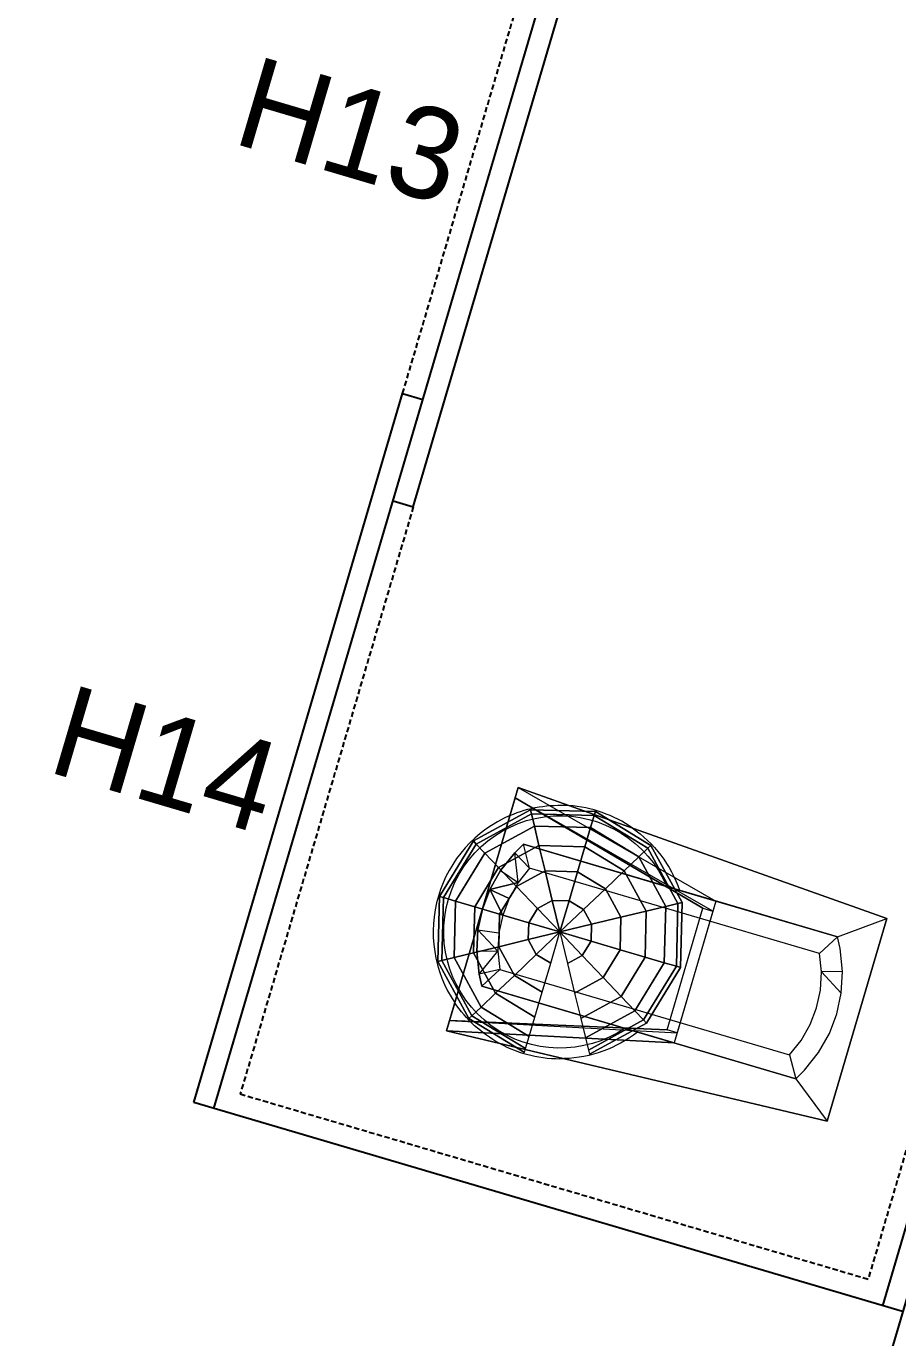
# Model space of a CAD drawing. Header units: millimetres. Extents: x 62878 to 70819, y -67946 to -61850.
# Drawn here: x 67944.2 to 68026.7, y -65336.6 to -65212.4 of the extents above; entities that cross this region are included whole.
import ezdxf
from ezdxf.enums import TextEntityAlignment as Align

# ---------------------------------------------------------------- set-up
doc = ezdxf.new("R2010")
doc.units = ezdxf.units.MM
doc.linetypes.add('DASHED', pattern=[0.75, 0.5, -0.25])
doc.linetypes.add('HIDDEN', pattern=[0.375, 0.25, -0.125])
doc.layers.add('-Hotec Kolon', color=6, linetype='Continuous', lineweight=50)
doc.layers.add('-Hotec Tefriş', color=7, linetype='Continuous')
doc.layers.add('ÇATI K', color=254, linetype='Continuous')
doc.styles.add('TAKSİM', font='GOTHIC.TTF', dxfattribs={"height": 20})

# ---------------------------------------------------------------- blocks, each defined once
blk = doc.blocks.new('HarekeliT.100-60')
blk.add_lwpolyline([(-99.95, 0), (0, 0), (0, -60.39), (-99.95, -60.39)], close=True)
at = {"linetype": 'HIDDEN'}
for points in [[(-94.95, -5), (-85.23, -5), (-85.23, -7.01), (-94.95, -7.01)], [(-14.72, -5), (-5, -5), (-5, -7.01), (-14.72, -7.01)], [(-94.95, -53.38), (-85.23, -53.38), (-85.23, -55.39), (-94.95, -55.39)], [(-14.72, -53.38), (-5, -53.38), (-5, -55.39), (-14.72, -55.39)]]:
    blk.add_lwpolyline(points, close=True, dxfattribs=at)
blk = doc.blocks.new('DCT.130-70')
for p, q in [((0, 0), (0, -70)), ((-130, -2), (0, -2)), ((-60, -66), (-130, -66)), ((-60, -68), (-60, -66)), ((0, -68), (-130, -68)), ((-70, -70), (-70, -68)), ((0, -70), (-70, -70))]:
    blk.add_line(p, q)
at = {"linetype": 'DASHED'}
for p, q in [((-128, -4), (-2, -4)), ((-2, -4), (-2, -66)), ((-60, -66), (-2, -66)), ((-70, -70), (-130, -70))]:
    blk.add_line(p, q, dxfattribs=at)
blk = doc.blocks.new('sirman 8lt mikser')
at = {"lineweight": 0}
blk.add_lwpolyline([(-31.93, -11.73), (-37, -12), (-37, -9.25, -0.470384), (-37, 9.24), (-37, 12), (-31.88, 11.72, -0.134014), (-25.57, 11.38), (0, 10), (0, -10), (-25.52, -11.38, -0.136275)], format="xyb", close=True, dxfattribs=at)
for points, elevation in [([(-35, -7), (-35.56, -6), (-36.38, -4), (-36.85, -2), (-37, 0), (-36.85, 2), (-36.38, 4), (-35.56, 6), (-35, 7), (-4, 7), (-3.44, 6), (-2.62, 4), (-2.15, 2), (-2, 0), (-2.15, -2), (-2.62, -4), (-3.44, -6), (-4, -7)], 133.5), ([(-4, -7), (-16, -7), (-16, 7), (-4, 7), (-3.44, 6), (-2.62, 4), (-2.15, 2), (-2, 0), (-2.15, -2), (-2.62, -4), (-3.44, -6)], 97.5)]:
    blk.add_lwpolyline(points, close=True, dxfattribs=dict(at, elevation=elevation))
at = {"color": 251, "lineweight": 0, "elevation": 118.5}
blk.add_lwpolyline([(-35, -7), (-16, -7), (-16, 7), (-35, 7), (-35.56, 6), (-36.38, 4), (-36.85, 2), (-37, 0), (-36.85, -2), (-36.38, -4), (-35.56, -6)], close=True, dxfattribs=at)
at = {"color": 251, "lineweight": 0}
for points in [[(-35, -7), (-35.56, -6), (-36.38, -4), (-36.85, -2), (-37, 0), (-36.85, 2), (-36.38, 4), (-35.56, 6), (-35, 7), (-4, 7), (-3.44, 6), (-2.62, 4), (-2.15, 2), (-2, 0), (-2.15, -2), (-2.62, -4), (-3.44, -6), (-4, -7)], [(-33.81, -5), (-34.47, -3.39), (-34.87, -1.7), (-34.99, 0), (-34.87, 1.7), (-34.47, 3.39), (-33.81, 5), (-5.19, 5), (-4.53, 3.39), (-4.13, 1.7), (-4.01, 0), (-4.13, -1.7), (-4.53, -3.39), (-5.19, -5)]]:
    blk.add_lwpolyline(points, close=True, dxfattribs=at)
for radius, start, end in [(12, 102.1719, 129.6169), (12, 35.727, 71.64), (11, 39.569, 320.5266), (12, 288.36, 324.3563), (12, 230.3831, 257.8281)]:
    blk.add_arc((-29.35, -0.01), radius, start, end, dxfattribs=at)
at = {"lineweight": 0}
for points in [[(-16, 7, 97.5), (-4, 7, 97.5), (0, 10, 92), (-37, 12, 92)], [(-37, 11, 92), (-17, 6, 92), (-17, -6, 92), (-37, -11, 92)], [(-37, -12, 92), (-16, -7, 97.5), (-4, -7, 97.5), (0, -10, 92)]]:
    blk.add_3dface(points, dxfattribs=at)
at = {"color": 251, "lineweight": 0}
for points in [[(-37, 11, 92), (-16, 6, 97.5), (-16, 7, 97.5), (-37, 12, 92)], [(-17, 6, 92), (-37, 11, 92), (-16, 6, 97.5), (-17, 6, 92)], [(-35, 7, 134.5), (-33.81, 5, 137.5), (-5.19, 5, 137.5), (-4, 7, 134.5)], [(-33.81, 5, 137.5), (-35.56, 6, 134.5), (-34.47, 3.39, 137.5), (-33.81, 5, 137.5)], [(-16, 6, 97.5), (-17, 6, 92), (-17, -6, 92), (-16, -6, 97.5)], [(-17, -6, 92), (-16, -6, 97.5), (-16, 6, 97.5), (-17, 6, 92)], [(-34.47, 3.39, 137.5), (-36.38, 4, 134.5), (-36.85, 2, 134.5), (-34.47, 3.39, 137.5)], [(-34.47, 3.39, 137.5), (-36.85, 2, 134.5), (-34.87, 1.7, 137.5), (-34.47, 3.39, 137.5)], [(-34.99, 0, 137.5), (-37, 0, 134.5), (-36.85, -2, 134.5), (-34.99, 0, 137.5)], [(-34.99, 0, 137.5), (-36.85, -2, 134.5), (-34.87, -1.7, 137.5), (-34.99, 0, 137.5)], [(-34.87, -1.7, 137.5), (-36.85, -2, 134.5), (-34.47, -3.39, 137.5), (-34.87, -1.7, 137.5)], [(-36.85, -2, 134.5), (-36.38, -4, 134.5), (-34.47, -3.39, 137.5), (-36.85, -2, 134.5)], [(-4.53, -3.39, 137.5), (-2.15, -2, 134.5), (-2.62, -4, 134.5), (-4.53, -3.39, 137.5)], [(-34.47, -3.39, 137.5), (-35.56, -6, 134.5), (-33.81, -5, 137.5), (-34.47, -3.39, 137.5)], [(-37, -11, 92), (-17, -6, 92), (-16, -6, 97.5), (-37, -11, 92)], [(-37, -12, 92), (-16, -7, 97.5), (-16, -6, 97.5), (-37, -11, 92)], [(-35, -7, 134.5), (-4, -7, 134.5), (-5.19, -5, 137.5), (-33.81, -5, 137.5)]]:
    blk.add_3dface(points, dxfattribs=at)
mesh = blk.add_polymesh((12, 8), dxfattribs=dict(at, m_close=True))
for k, corner in enumerate([(-29.35, 11.89, 117), (-29.35, 11.89, 107), (-29.35, 11.49, 103.92), (-29.35, 10.3, 101.05), (-29.35, 8.41, 98.59), (-29.35, 5.94, 96.69), (-29.35, 3.07, 96.69), (-29.35, -0.01, 96.69), (-35.3, 10.3, 117), (-35.3, 10.3, 107), (-35.1, 9.95, 103.92), (-34.5, 8.92, 101.05), (-33.56, 7.28, 98.59), (-32.32, 5.15, 96.69), (-30.89, 2.66, 96.69), (-29.35, -0.01, 96.69), (-39.65, 5.94, 117), (-39.65, 5.94, 107), (-39.3, 5.74, 103.92), (-38.27, 5.15, 101.05), (-36.64, 4.2, 98.59), (-34.5, 2.97, 96.69), (-32.02, 1.53, 96.69), (-29.35, -0.01, 96.69), (-41.25, -0.01, 117), (-41.25, -0.01, 107), (-40.84, -0.01, 103.92), (-39.65, -0.01, 101.05), (-37.76, -0.01, 98.59), (-35.3, -0.01, 96.69), (-32.43, -0.01, 96.69), (-29.35, -0.01, 96.69), (-39.65, -5.96, 117), (-39.65, -5.96, 107), (-39.3, -5.75, 103.92), (-38.27, -5.16, 101.05), (-36.64, -4.21, 98.59), (-34.5, -2.98, 96.69), (-32.02, -1.55, 96.69), (-29.35, -0.01, 96.69), (-35.3, -10.31, 117), (-35.3, -10.31, 107), (-35.1, -9.96, 103.92), (-34.5, -8.93, 101.05), (-33.56, -7.29, 98.59), (-32.32, -5.16, 96.69), (-30.89, -2.67, 96.69), (-29.35, -0.01, 96.69), (-29.35, -11.91, 117), (-29.35, -11.91, 107), (-29.35, -11.5, 103.92), (-29.35, -10.31, 101.05), (-29.35, -8.42, 98.59), (-29.35, -5.96, 96.69), (-29.35, -3.09, 96.69), (-29.35, -0.01, 96.69), (-23.4, -10.31, 117), (-23.4, -10.31, 107), (-23.6, -9.96, 103.92), (-24.2, -8.93, 101.05), (-25.14, -7.29, 98.59), (-26.37, -5.16, 96.69), (-27.81, -2.67, 96.69), (-29.35, -0.01, 96.69), (-19.04, -5.96, 117), (-19.04, -5.96, 107), (-19.39, -5.75, 103.92), (-20.42, -5.16, 101.05), (-22.06, -4.21, 98.59), (-24.2, -2.98, 96.69), (-26.68, -1.55, 96.69), (-29.35, -0.01, 96.69), (-17.45, -0.01, 117), (-17.45, -0.01, 107), (-17.85, -0.01, 103.92), (-19.04, -0.01, 101.05), (-20.93, -0.01, 98.59), (-23.4, -0.01, 96.69), (-26.27, -0.01, 96.69), (-29.35, -0.01, 96.69), (-19.04, 5.94, 117), (-19.04, 5.94, 107), (-19.39, 5.74, 103.92), (-20.42, 5.15, 101.05), (-22.06, 4.2, 98.59), (-24.2, 2.97, 96.69), (-26.68, 1.53, 96.69), (-29.35, -0.01, 96.69), (-23.4, 10.3, 117), (-23.4, 10.3, 107), (-23.6, 9.95, 103.92), (-24.2, 8.92, 101.05), (-25.14, 7.28, 98.59), (-26.37, 5.15, 96.69), (-27.81, 2.66, 96.69), (-29.35, -0.01, 96.69)]):
    mesh.set_mesh_vertex(divmod(k, 8), corner)
at = {"lineweight": 0}
mesh = blk.add_polymesh((6, 3), dxfattribs=at)
for k, corner in enumerate([(-37, -12, 92), (-37, -12, 90), (-37, -12, 90), (-37, 12, 92), (-37, 12, 90), (-37, 12, 90), (0, 10, 92), (0, 10, 90), (-37, 12, 90), (0, -10, 92), (0, -10, 90), (-37, -12, 90), (0, -10, 92), (0, -10, 92), (-37, -12, 92), (0, 10, 92), (0, 10, 92), (-37, 12, 92)]):
    mesh.set_mesh_vertex(divmod(k, 3), corner)

msp = doc.modelspace()

# ---------------------------------------------------------------- linework, layer by layer
at = {"layer": 'ÇATI K', "color": 0}
msp.add_line((68179.99, -64815.76), (67997.11, -65436.17), dxfattribs=at)

# ---------------------------------------------------------------- block references
at = {"layer": '-Hotec Kolon', "linetype": 'Continuous', "xscale": -1, "rotation": 163.5761414991804}
msp.add_blockref('sirman 8lt mikser', (68022.88, -65306.48, -90), dxfattribs=at)
at = {"layer": '-Hotec Tefriş'}
for name, p, rotation in [('DCT.130-70', (68027.19, -65334.12), 253.5761452700908), ('HarekeliT.100-60', (68009.52, -65361.93), 343.5761452700874)]:
    msp.add_blockref(name, p, dxfattribs=dict(at, rotation=rotation))

# ---------------------------------------------------------------- texts
at = {"style": 'TAKSİM'}
for s, p in [('H13', (67973.71, -65226.43)), ('H14', (67956.17, -65285.94))]:
    msp.add_text(s, height=8.64, rotation=343.5761, dxfattribs=at).set_placement(p, align=Align.CENTER)

doc.saveas('drawing.dxf')
